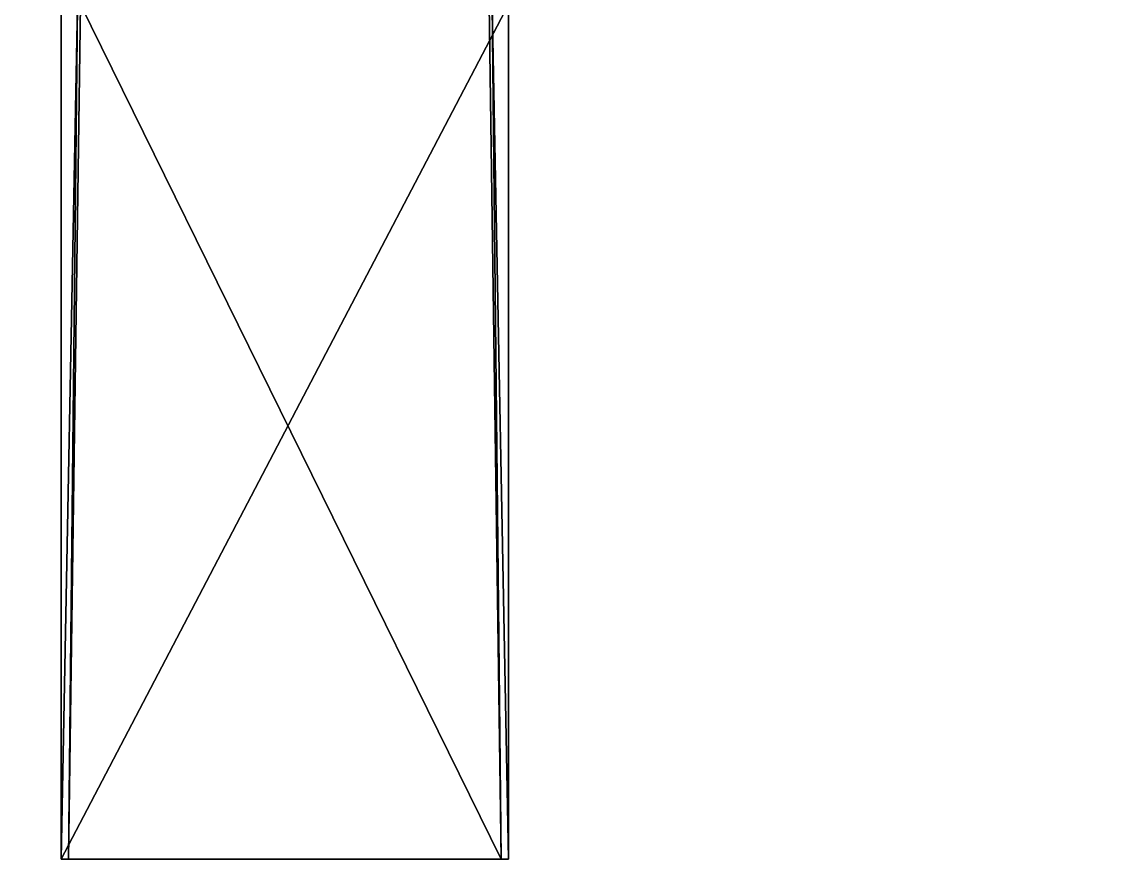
# Model space of a CAD drawing. Header units: millimetres. Extents: x -13000 to 13000, y -1300 to 1300.
# Drawn here: x 12146.9 to 12573.5, y -1300 to -971.8 of the extents above; entities that cross this region are included whole.
import ezdxf

# ---------------------------------------------------------------- set-up
doc = ezdxf.new("R2010")
doc.units = ezdxf.units.MM
doc.layers.add('Rails', color=7, linetype='Continuous', true_color=0x068706)

msp = doc.modelspace()

# ---------------------------------------------------------------- meshes
at = {"layer": 'Rails', "color": 201, "true_color": 0xd59ae5}
mesh = msp.add_polyface(dxfattribs=at)
corners = [(12162.4, -630, -50.05), (12162.4, -965, -50.05), (12168.75, -965, 109.95), (12168.75, -630, 109.95), (12162.4, -1300, -50.05), (12165.28, -1300, 49.95), (12169.9, -965, 129.95), (12337.59, -630, -50.05), (12337.59, -1300, -50.05), (12337.59, -965, -50.05), (11831.25, -965, 109.95), (11837.59, -965, -50.05), (11837.59, -630, -50.05), (11831.25, -630, 109.95), (11837.59, -1300, -50.05), (11834.71, -1300, 49.95), (11830.09, -965, 129.95), (11662.4, -630, -50.05), (11662.4, -965, -50.05), (11668.75, -965, 109.95), (11668.75, -630, 109.95), (11662.4, -1300, -50.05), (11665.28, -1300, 49.95), (11669.9, -965, 129.95), (11331.25, -965, 109.95), (11337.59, -965, -50.05), (11337.59, -630, -50.05), (11331.25, -630, 109.95), (11337.59, -1300, -50.05), (11334.71, -1300, 49.95), (11330.09, -965, 129.95)]
mesh.append_faces([[corners[k] for k in face] for face in [(5, 6, 2), (10, 16, 15), (22, 23, 19), (24, 30, 29)]], dxfattribs={"color": 201})
mesh.append_faces([[corners[k] for k in face] for face in [(0, 1, 2), (2, 3, 0), (2, 1, 4), (4, 5, 2), (1, 0, 7), (5, 4, 8), (4, 1, 9), (10, 11, 12), (12, 13, 10), (14, 11, 10), (10, 15, 14), (17, 18, 19), (19, 20, 17), (19, 18, 21), (21, 22, 19), (20, 19, 10), (18, 17, 12), (12, 11, 18), (22, 21, 14), (14, 15, 22), (21, 18, 11), (11, 14, 21), (19, 23, 16), (16, 10, 19), (23, 22, 15), (15, 16, 23), (24, 25, 26), (26, 27, 24), (28, 25, 24), (24, 29, 28)]], dxfattribs={"vtx2": -1, "color": 201})
mesh = msp.add_polyface(dxfattribs=at)
corners = [(12831.25, -965, 109.95), (12837.59, -965, -50.05), (12837.59, -630, -50.05), (12837.59, -1300, -50.05), (12834.71, -1300, 49.95), (12830.09, -965, 129.95), (12662.4, -630, -50.05), (12662.4, -965, -50.05), (12668.75, -965, 109.95), (12668.75, -630, 109.95), (12662.4, -1300, -50.05), (12665.28, -1300, 49.95), (12669.9, -965, 129.95), (12331.25, -965, 109.95), (12337.59, -965, -50.05), (12337.59, -630, -50.05), (12331.25, -630, 109.95), (12337.59, -1300, -50.05), (12334.71, -1300, 49.95), (12330.09, -965, 129.95), (12168.75, -630, 109.95), (12168.75, -965, 109.95), (12162.4, -965, -50.05), (12165.28, -1300, 49.95), (12162.4, -1300, -50.05), (12169.9, -965, 129.95)]
mesh.append_faces([[corners[k] for k in face] for face in [(0, 5, 4), (11, 12, 8), (13, 19, 18)]], dxfattribs={"color": 201})
mesh.append_faces([[corners[k] for k in face] for face in [(0, 1, 2), (3, 1, 0), (0, 4, 3), (6, 7, 8), (8, 9, 6), (8, 7, 10), (10, 11, 8), (9, 8, 0), (7, 6, 2), (2, 1, 7), (11, 10, 3), (3, 4, 11), (10, 7, 1), (1, 3, 10), (8, 12, 5), (5, 0, 8), (12, 11, 4), (4, 5, 12), (13, 14, 15), (15, 16, 13), (17, 14, 13), (13, 18, 17), (20, 21, 13), (13, 16, 20), (15, 14, 22), (17, 18, 23), (14, 17, 24), (21, 25, 19), (19, 13, 21), (25, 23, 18), (18, 19, 25)]], dxfattribs={"vtx2": -1, "color": 201})

doc.saveas('drawing.dxf')
